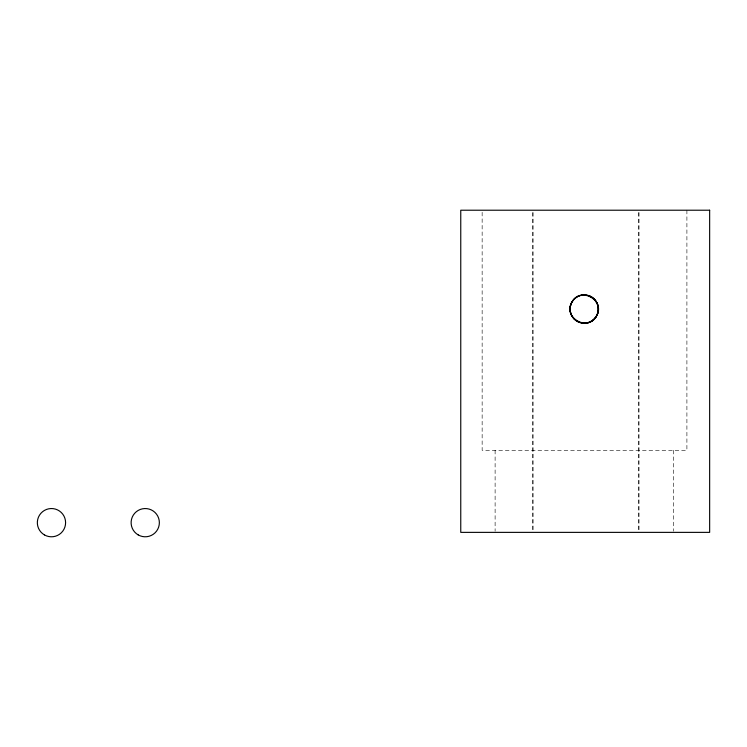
<?xml version="1.0" encoding="UTF-8"?>
<svg xmlns="http://www.w3.org/2000/svg" width="747" height="747" viewBox="0 0 747 747"><rect width="100%" height="100%" fill="white"/><g stroke="black" fill="none" stroke-linecap="round" stroke-linejoin="round"><path stroke-width="0.56" stroke-dasharray="3.73 2.8" d="M686.904 210.215L686.904 450.292L482.142 450.292L482.142 210.215M673.402 450.292L673.402 531.22M639.021 212.54L639.021 531.21M638.517 212.54L638.517 532.368M533.106 212.54L533.106 532.368M532.602 212.54L532.602 531.21M495.112 450.292L495.112 531.22"/><path stroke-width="1.12" d="M571.969 302.003C562.304 317.372 587.954 332.182 596.423 316.13C606.088 300.761 580.438 285.952 571.969 302.003A14.006 13.876 -90 0 0 571.969 316.13M587.852 295.429A14.174 14.118 -90 0 1 596.423 302.003A14.006 13.876 -90 0 1 596.423 316.13M596.423 316.233A14.174 14.118 -90 0 1 587.852 322.816M709.65 210.215L460.759 210.215L460.759 532.368L709.65 532.368L709.65 210.215M577.132 321.294A14.118 14.118 0 0 0 598.319 309.071A14.118 14.118 0 0 0 577.132 296.839A14.118 14.118 0 0 0 577.132 321.294M574.238 319.053A14.286 14.174 -90 0 0 594.182 319.053A14.062 13.95 -90 0 0 594.182 299.08A14.286 14.174 -90 0 0 574.238 299.08A14.062 13.95 -90 0 0 574.21 319.053M44.409 534.899A14.118 14.118 0 0 0 65.596 522.667A14.118 14.118 0 0 0 44.409 510.434A14.118 14.118 0 0 0 44.409 534.899M138.186 534.899A14.118 14.118 0 0 0 159.363 522.667A14.118 14.118 0 0 0 138.186 510.434A14.118 14.118 0 0 0 138.186 534.899"/></g></svg>
